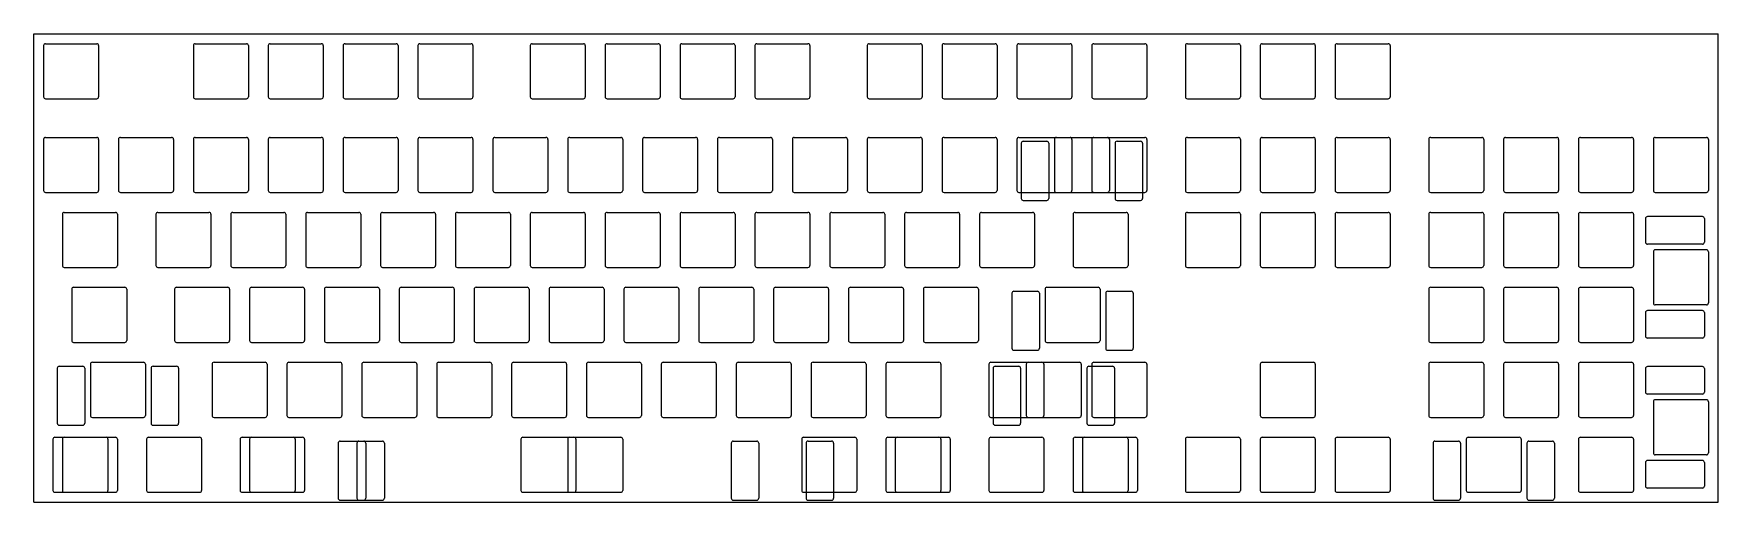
# Model space of a CAD drawing. Header units: millimetres. Extents: x 0 to 429, y -119 to 0.
import ezdxf

# ---------------------------------------------------------------- set-up
doc = ezdxf.new("R2010")
doc.units = ezdxf.units.MM

msp = doc.modelspace()

# ---------------------------------------------------------------- linework, layer by layer
at = {"linetype": 'CONTINUOUS'}
for p, q in [((0, 0), (428.625, 0)), ((0, -119.0625), (0, 0)), ((428.625, -119.0625), (428.625, 0)), ((2.525, -3.025), (2.525, -16.025)), ((3.025, -2.525), (16.025, -2.525)), ((16.525, -3.025), (16.525, -16.025)), ((40.625, -3.025), (40.625, -16.025)), ((41.125, -2.525), (54.125, -2.525)), ((54.625, -3.025), (54.625, -16.025)), ((59.675, -3.025), (59.675, -16.025)), ((60.175, -2.525), (73.175, -2.525)), ((73.675, -3.025), (73.675, -16.025)), ((78.725, -3.025), (78.725, -16.025)), ((79.225, -2.525), (92.225, -2.525)), ((92.725, -3.025), (92.725, -16.025)), ((97.775, -3.025), (97.775, -16.025)), ((98.275, -2.525), (111.275, -2.525)), ((111.775, -3.025), (111.775, -16.025)), ((126.35, -3.025), (126.35, -16.025)), ((126.85, -2.525), (139.85, -2.525)), ((140.35, -3.025), (140.35, -16.025)), ((145.4, -3.025), (145.4, -16.025)), ((145.9, -2.525), (158.9, -2.525)), ((159.4, -3.025), (159.4, -16.025)), ((164.45, -3.025), (164.45, -16.025)), ((164.95, -2.525), (177.95, -2.525)), ((178.45, -3.025), (178.45, -16.025)), ((183.5, -3.025), (183.5, -16.025)), ((184, -2.525), (197, -2.525)), ((197.5, -3.025), (197.5, -16.025)), ((212.075, -3.025), (212.075, -16.025)), ((212.575, -2.525), (225.575, -2.525)), ((226.075, -3.025), (226.075, -16.025)), ((231.125, -3.025), (231.125, -16.025)), ((231.625, -2.525), (244.625, -2.525)), ((245.125, -3.025), (245.125, -16.025)), ((250.175, -3.025), (250.175, -16.025)), ((250.675, -2.525), (263.675, -2.525)), ((264.175, -3.025), (264.175, -16.025)), ((269.225, -3.025), (269.225, -16.025)), ((269.725, -2.525), (282.725, -2.525)), ((283.225, -3.025), (283.225, -16.025)), ((293.0375, -3.025), (293.0375, -16.025)), ((293.5375, -2.525), (306.5375, -2.525)), ((307.0375, -3.025), (307.0375, -16.025)), ((312.0875, -3.025), (312.0875, -16.025)), ((312.5875, -2.525), (325.5875, -2.525)), ((326.0875, -3.025), (326.0875, -16.025)), ((331.1375, -3.025), (331.1375, -16.025)), ((331.6375, -2.525), (344.6375, -2.525)), ((345.1375, -3.025), (345.1375, -16.025)), ((3.025, -16.525), (16.025, -16.525)), ((41.125, -16.525), (54.125, -16.525)), ((60.175, -16.525), (73.175, -16.525)), ((79.225, -16.525), (92.225, -16.525)), ((98.275, -16.525), (111.275, -16.525)), ((126.85, -16.525), (139.85, -16.525)), ((145.9, -16.525), (158.9, -16.525)), ((164.95, -16.525), (177.95, -16.525)), ((184, -16.525), (197, -16.525)), ((212.575, -16.525), (225.575, -16.525)), ((231.625, -16.525), (244.625, -16.525)), ((250.675, -16.525), (263.675, -16.525)), ((269.725, -16.525), (282.725, -16.525)), ((293.5375, -16.525), (306.5375, -16.525)), ((312.5875, -16.525), (325.5875, -16.525)), ((331.6375, -16.525), (344.6375, -16.525)), ((2.525, -26.8375), (2.525, -39.8375)), ((3.025, -26.3375), (16.025, -26.3375)), ((16.525, -26.8375), (16.525, -39.8375)), ((21.575, -26.8375), (21.575, -39.8375)), ((22.075, -26.3375), (35.075, -26.3375)), ((35.575, -26.8375), (35.575, -39.8375)), ((40.625, -26.8375), (40.625, -39.8375)), ((41.125, -26.3375), (54.125, -26.3375)), ((54.625, -26.8375), (54.625, -39.8375)), ((59.675, -26.8375), (59.675, -39.8375)), ((60.175, -26.3375), (73.175, -26.3375)), ((73.675, -26.8375), (73.675, -39.8375)), ((78.725, -26.8375), (78.725, -39.8375)), ((79.225, -26.3375), (92.225, -26.3375)), ((92.725, -26.8375), (92.725, -39.8375)), ((97.775, -26.8375), (97.775, -39.8375)), ((98.275, -26.3375), (111.275, -26.3375)), ((111.775, -26.8375), (111.775, -39.8375)), ((116.825, -26.8375), (116.825, -39.8375)), ((117.325, -26.3375), (130.325, -26.3375)), ((130.825, -26.8375), (130.825, -39.8375)), ((135.875, -26.8375), (135.875, -39.8375)), ((136.375, -26.3375), (149.375, -26.3375)), ((149.875, -26.8375), (149.875, -39.8375)), ((154.925, -26.8375), (154.925, -39.8375)), ((155.425, -26.3375), (168.425, -26.3375)), ((168.925, -26.8375), (168.925, -39.8375)), ((173.975, -26.8375), (173.975, -39.8375)), ((174.475, -26.3375), (187.475, -26.3375)), ((187.975, -26.8375), (187.975, -39.8375)), ((193.025, -26.8375), (193.025, -39.8375)), ((193.525, -26.3375), (206.525, -26.3375)), ((207.025, -26.8375), (207.025, -39.8375)), ((212.075, -26.8375), (212.075, -39.8375)), ((212.575, -26.3375), (225.575, -26.3375)), ((226.075, -26.8375), (226.075, -39.8375)), ((231.125, -26.8375), (231.125, -39.8375)), ((231.625, -26.3375), (244.625, -26.3375)), ((245.125, -26.8375), (245.125, -39.8375)), ((250.175, -26.8375), (250.175, -39.8375)), ((250.675, -26.3375), (263.675, -26.3375)), ((251.262, -27.8375), (251.262, -41.8375)), ((251.762, -27.3375), (257.762, -27.3375)), ((258.262, -27.8375), (258.262, -41.8375)), ((259.7, -26.8375), (259.7, -39.8375)), ((260.2, -26.3375), (273.2, -26.3375)), ((264.175, -26.8375), (264.175, -39.8375)), ((269.225, -26.8375), (269.225, -39.8375)), ((269.725, -26.3375), (282.725, -26.3375)), ((273.7, -26.8375), (273.7, -39.8375)), ((275.138, -27.8375), (275.138, -41.8375)), ((275.638, -27.3375), (281.638, -27.3375)), ((282.138, -27.8375), (282.138, -41.8375)), ((283.225, -26.8375), (283.225, -39.8375)), ((293.0375, -26.8375), (293.0375, -39.8375)), ((293.5375, -26.3375), (306.5375, -26.3375)), ((307.0375, -26.8375), (307.0375, -39.8375)), ((312.0875, -26.8375), (312.0875, -39.8375)), ((312.5875, -26.3375), (325.5875, -26.3375)), ((326.0875, -26.8375), (326.0875, -39.8375)), ((331.1375, -26.8375), (331.1375, -39.8375)), ((331.6375, -26.3375), (344.6375, -26.3375)), ((345.1375, -26.8375), (345.1375, -39.8375)), ((354.95, -26.8375), (354.95, -39.8375)), ((355.45, -26.3375), (368.45, -26.3375)), ((368.95, -26.8375), (368.95, -39.8375)), ((374, -26.8375), (374, -39.8375)), ((374.5, -26.3375), (387.5, -26.3375)), ((388, -26.8375), (388, -39.8375)), ((393.05, -26.8375), (393.05, -39.8375)), ((393.55, -26.3375), (406.55, -26.3375)), ((407.05, -26.8375), (407.05, -39.8375)), ((412.1, -26.8375), (412.1, -39.8375)), ((412.6, -26.3375), (425.6, -26.3375)), ((426.1, -26.8375), (426.1, -39.8375)), ((3.025, -40.3375), (16.025, -40.3375)), ((22.075, -40.3375), (35.075, -40.3375)), ((41.125, -40.3375), (54.125, -40.3375)), ((60.175, -40.3375), (73.175, -40.3375)), ((79.225, -40.3375), (92.225, -40.3375)), ((98.275, -40.3375), (111.275, -40.3375)), ((117.325, -40.3375), (130.325, -40.3375)), ((136.375, -40.3375), (149.375, -40.3375)), ((155.425, -40.3375), (168.425, -40.3375)), ((174.475, -40.3375), (187.475, -40.3375)), ((193.525, -40.3375), (206.525, -40.3375)), ((212.575, -40.3375), (225.575, -40.3375)), ((231.625, -40.3375), (244.625, -40.3375)), ((250.675, -40.3375), (263.675, -40.3375)), ((251.762, -42.3375), (257.762, -42.3375)), ((260.2, -40.3375), (273.2, -40.3375)), ((269.725, -40.3375), (282.725, -40.3375)), ((275.638, -42.3375), (281.638, -42.3375)), ((293.5375, -40.3375), (306.5375, -40.3375)), ((312.5875, -40.3375), (325.5875, -40.3375)), ((331.6375, -40.3375), (344.6375, -40.3375)), ((355.45, -40.3375), (368.45, -40.3375)), ((374.5, -40.3375), (387.5, -40.3375)), ((393.55, -40.3375), (406.55, -40.3375)), ((412.6, -40.3375), (425.6, -40.3375)), ((7.2875, -45.8875), (7.2875, -58.8875)), ((7.7875, -45.3875), (20.7875, -45.3875)), ((21.2875, -45.8875), (21.2875, -58.8875)), ((31.1, -45.8875), (31.1, -58.8875)), ((31.6, -45.3875), (44.6, -45.3875)), ((45.1, -45.8875), (45.1, -58.8875)), ((50.15, -45.8875), (50.15, -58.8875)), ((50.65, -45.3875), (63.65, -45.3875)), ((64.15, -45.8875), (64.15, -58.8875)), ((69.2, -45.8875), (69.2, -58.8875)), ((69.7, -45.3875), (82.7, -45.3875)), ((83.2, -45.8875), (83.2, -58.8875)), ((88.25, -45.8875), (88.25, -58.8875)), ((88.75, -45.3875), (101.75, -45.3875)), ((102.25, -45.8875), (102.25, -58.8875)), ((107.3, -45.8875), (107.3, -58.8875)), ((107.8, -45.3875), (120.8, -45.3875)), ((121.3, -45.8875), (121.3, -58.8875)), ((126.35, -45.8875), (126.35, -58.8875)), ((126.85, -45.3875), (139.85, -45.3875)), ((140.35, -45.8875), (140.35, -58.8875)), ((145.4, -45.8875), (145.4, -58.8875)), ((145.9, -45.3875), (158.9, -45.3875)), ((159.4, -45.8875), (159.4, -58.8875)), ((164.45, -45.8875), (164.45, -58.8875)), ((164.95, -45.3875), (177.95, -45.3875)), ((178.45, -45.8875), (178.45, -58.8875)), ((183.5, -45.8875), (183.5, -58.8875)), ((184, -45.3875), (197, -45.3875)), ((197.5, -45.8875), (197.5, -58.8875)), ((202.55, -45.8875), (202.55, -58.8875)), ((203.05, -45.3875), (216.05, -45.3875)), ((216.55, -45.8875), (216.55, -58.8875)), ((221.6, -45.8875), (221.6, -58.8875)), ((222.1, -45.3875), (235.1, -45.3875)), ((235.6, -45.8875), (235.6, -58.8875)), ((240.65, -45.8875), (240.65, -58.8875)), ((241.15, -45.3875), (254.15, -45.3875)), ((254.65, -45.8875), (254.65, -58.8875)), ((264.4625, -45.8875), (264.4625, -58.8875)), ((264.9625, -45.3875), (277.9625, -45.3875)), ((278.4625, -45.8875), (278.4625, -58.8875)), ((293.0375, -45.8875), (293.0375, -58.8875)), ((293.5375, -45.3875), (306.5375, -45.3875)), ((307.0375, -45.8875), (307.0375, -58.8875)), ((312.0875, -45.8875), (312.0875, -58.8875)), ((312.5875, -45.3875), (325.5875, -45.3875)), ((326.0875, -45.8875), (326.0875, -58.8875)), ((331.1375, -45.8875), (331.1375, -58.8875)), ((331.6375, -45.3875), (344.6375, -45.3875)), ((345.1375, -45.8875), (345.1375, -58.8875)), ((354.95, -45.8875), (354.95, -58.8875)), ((355.45, -45.3875), (368.45, -45.3875)), ((368.95, -45.8875), (368.95, -58.8875)), ((374, -45.8875), (374, -58.8875)), ((374.5, -45.3875), (387.5, -45.3875)), ((388, -45.8875), (388, -58.8875)), ((393.05, -45.8875), (393.05, -58.8875)), ((393.55, -45.3875), (406.55, -45.3875)), ((407.05, -45.8875), (407.05, -58.8875)), ((410.1, -46.9745), (410.1, -52.9745)), ((424.6, -46.4745), (410.6, -46.4745)), ((425.1, -46.9745), (425.1, -52.9745)), ((424.6, -53.4745), (410.6, -53.4745)), ((412.1, -55.4125), (412.1, -68.4125)), ((425.6, -54.9125), (412.6, -54.9125)), ((426.1, -55.4125), (426.1, -68.4125)), ((7.7875, -59.3875), (20.7875, -59.3875)), ((31.6, -59.3875), (44.6, -59.3875)), ((50.65, -59.3875), (63.65, -59.3875)), ((69.7, -59.3875), (82.7, -59.3875)), ((88.75, -59.3875), (101.75, -59.3875)), ((107.8, -59.3875), (120.8, -59.3875)), ((126.85, -59.3875), (139.85, -59.3875)), ((145.9, -59.3875), (158.9, -59.3875)), ((164.95, -59.3875), (177.95, -59.3875)), ((184, -59.3875), (197, -59.3875)), ((203.05, -59.3875), (216.05, -59.3875)), ((222.1, -59.3875), (235.1, -59.3875)), ((241.15, -59.3875), (254.15, -59.3875)), ((264.9625, -59.3875), (277.9625, -59.3875)), ((293.5375, -59.3875), (306.5375, -59.3875)), ((312.5875, -59.3875), (325.5875, -59.3875)), ((331.6375, -59.3875), (344.6375, -59.3875)), ((355.45, -59.3875), (368.45, -59.3875)), ((374.5, -59.3875), (387.5, -59.3875)), ((393.55, -59.3875), (406.55, -59.3875)), ((9.66875, -64.9375), (9.66875, -77.9375)), ((10.16875, -64.4375), (23.16875, -64.4375)), ((23.66875, -64.9375), (23.66875, -77.9375)), ((35.8625, -64.9375), (35.8625, -77.9375)), ((36.3625, -64.4375), (49.3625, -64.4375)), ((49.8625, -64.9375), (49.8625, -77.9375)), ((54.9125, -64.9375), (54.9125, -77.9375)), ((55.4125, -64.4375), (68.4125, -64.4375)), ((68.9125, -64.9375), (68.9125, -77.9375)), ((73.9625, -64.9375), (73.9625, -77.9375)), ((74.4625, -64.4375), (87.4625, -64.4375)), ((87.9625, -64.9375), (87.9625, -77.9375)), ((93.0125, -64.9375), (93.0125, -77.9375)), ((93.5125, -64.4375), (106.5125, -64.4375)), ((107.0125, -64.9375), (107.0125, -77.9375)), ((112.0625, -64.9375), (112.0625, -77.9375)), ((112.5625, -64.4375), (125.5625, -64.4375)), ((126.0625, -64.9375), (126.0625, -77.9375)), ((131.1125, -64.9375), (131.1125, -77.9375)), ((131.6125, -64.4375), (144.6125, -64.4375)), ((145.1125, -64.9375), (145.1125, -77.9375)), ((150.1625, -64.9375), (150.1625, -77.9375)), ((150.6625, -64.4375), (163.6625, -64.4375)), ((164.1625, -64.9375), (164.1625, -77.9375)), ((169.2125, -64.9375), (169.2125, -77.9375)), ((169.7125, -64.4375), (182.7125, -64.4375)), ((183.2125, -64.9375), (183.2125, -77.9375)), ((188.2625, -64.9375), (188.2625, -77.9375)), ((188.7625, -64.4375), (201.7625, -64.4375)), ((202.2625, -64.9375), (202.2625, -77.9375)), ((207.3125, -64.9375), (207.3125, -77.9375)), ((207.8125, -64.4375), (220.8125, -64.4375)), ((221.3125, -64.9375), (221.3125, -77.9375)), ((226.3625, -64.9375), (226.3625, -77.9375)), ((226.8625, -64.4375), (239.8625, -64.4375)), ((240.3625, -64.9375), (240.3625, -77.9375)), ((248.88075, -65.9375), (248.88075, -79.9375)), ((249.38075, -65.4375), (255.38075, -65.4375)), ((255.88075, -65.9375), (255.88075, -79.9375)), ((257.31875, -64.9375), (257.31875, -77.9375)), ((257.81875, -64.4375), (270.81875, -64.4375)), ((271.31875, -64.9375), (271.31875, -77.9375)), ((272.75675, -65.9375), (272.75675, -79.9375)), ((273.25675, -65.4375), (279.25675, -65.4375)), ((279.75675, -65.9375), (279.75675, -79.9375)), ((354.95, -64.9375), (354.95, -77.9375)), ((355.45, -64.4375), (368.45, -64.4375)), ((368.95, -64.9375), (368.95, -77.9375)), ((374, -64.9375), (374, -77.9375)), ((374.5, -64.4375), (387.5, -64.4375)), ((388, -64.9375), (388, -77.9375)), ((393.05, -64.9375), (393.05, -77.9375)), ((393.55, -64.4375), (406.55, -64.4375)), ((407.05, -64.9375), (407.05, -77.9375)), ((410.1, -70.8505), (410.1, -76.8505)), ((424.6, -70.3505), (410.6, -70.3505)), ((425.6, -68.9125), (412.6, -68.9125)), ((425.1, -70.8505), (425.1, -76.8505)), ((10.16875, -78.4375), (23.16875, -78.4375)), ((36.3625, -78.4375), (49.3625, -78.4375)), ((55.4125, -78.4375), (68.4125, -78.4375)), ((74.4625, -78.4375), (87.4625, -78.4375)), ((93.5125, -78.4375), (106.5125, -78.4375)), ((112.5625, -78.4375), (125.5625, -78.4375)), ((131.6125, -78.4375), (144.6125, -78.4375)), ((150.6625, -78.4375), (163.6625, -78.4375)), ((169.7125, -78.4375), (182.7125, -78.4375)), ((188.7625, -78.4375), (201.7625, -78.4375)), ((207.8125, -78.4375), (220.8125, -78.4375)), ((226.8625, -78.4375), (239.8625, -78.4375)), ((249.38075, -80.4375), (255.38075, -80.4375)), ((257.81875, -78.4375), (270.81875, -78.4375)), ((273.25675, -80.4375), (279.25675, -80.4375)), ((355.45, -78.4375), (368.45, -78.4375)), ((374.5, -78.4375), (387.5, -78.4375)), ((393.55, -78.4375), (406.55, -78.4375)), ((424.6, -77.3505), (410.6, -77.3505)), ((5.99325, -84.9875), (5.99325, -98.9875)), ((6.49325, -84.4875), (12.49325, -84.4875)), ((12.99325, -84.9875), (12.99325, -98.9875)), ((14.43125, -83.9875), (14.43125, -96.9875)), ((14.93125, -83.4875), (27.93125, -83.4875)), ((28.43125, -83.9875), (28.43125, -96.9875)), ((29.86925, -84.9875), (29.86925, -98.9875)), ((30.36925, -84.4875), (36.36925, -84.4875)), ((36.86925, -84.9875), (36.86925, -98.9875)), ((45.3875, -83.9875), (45.3875, -96.9875)), ((45.8875, -83.4875), (58.8875, -83.4875)), ((59.3875, -83.9875), (59.3875, -96.9875)), ((64.4375, -83.9875), (64.4375, -96.9875)), ((64.9375, -83.4875), (77.9375, -83.4875)), ((78.4375, -83.9875), (78.4375, -96.9875)), ((83.4875, -83.9875), (83.4875, -96.9875)), ((83.9875, -83.4875), (96.9875, -83.4875)), ((97.4875, -83.9875), (97.4875, -96.9875)), ((102.5375, -83.9875), (102.5375, -96.9875)), ((103.0375, -83.4875), (116.0375, -83.4875)), ((116.5375, -83.9875), (116.5375, -96.9875)), ((121.5875, -83.9875), (121.5875, -96.9875)), ((122.0875, -83.4875), (135.0875, -83.4875)), ((135.5875, -83.9875), (135.5875, -96.9875)), ((140.6375, -83.9875), (140.6375, -96.9875)), ((141.1375, -83.4875), (154.1375, -83.4875)), ((154.6375, -83.9875), (154.6375, -96.9875)), ((159.6875, -83.9875), (159.6875, -96.9875)), ((160.1875, -83.4875), (173.1875, -83.4875)), ((173.6875, -83.9875), (173.6875, -96.9875)), ((178.7375, -83.9875), (178.7375, -96.9875)), ((179.2375, -83.4875), (192.2375, -83.4875)), ((192.7375, -83.9875), (192.7375, -96.9875)), ((197.7875, -83.9875), (197.7875, -96.9875)), ((198.2875, -83.4875), (211.2875, -83.4875)), ((211.7875, -83.9875), (211.7875, -96.9875)), ((216.8375, -83.9875), (216.8375, -96.9875)), ((217.3375, -83.4875), (230.3375, -83.4875)), ((230.8375, -83.9875), (230.8375, -96.9875)), ((243.03125, -83.9875), (243.03125, -96.9875)), ((243.53125, -83.4875), (256.53125, -83.4875)), ((244.11825, -84.9875), (244.11825, -98.9875)), ((244.61825, -84.4875), (250.61825, -84.4875)), ((251.11825, -84.9875), (251.11825, -98.9875)), ((252.55625, -83.9875), (252.55625, -96.9875)), ((253.05625, -83.4875), (266.05625, -83.4875)), ((257.03125, -83.9875), (257.03125, -96.9875)), ((266.55625, -83.9875), (266.55625, -96.9875)), ((267.99425, -84.9875), (267.99425, -98.9875)), ((268.49425, -84.4875), (274.49425, -84.4875)), ((269.225, -83.9875), (269.225, -96.9875)), ((269.725, -83.4875), (282.725, -83.4875)), ((274.99425, -84.9875), (274.99425, -98.9875)), ((283.225, -83.9875), (283.225, -96.9875)), ((312.0875, -83.9875), (312.0875, -96.9875)), ((312.5875, -83.4875), (325.5875, -83.4875)), ((326.0875, -83.9875), (326.0875, -96.9875)), ((354.95, -83.9875), (354.95, -96.9875)), ((355.45, -83.4875), (368.45, -83.4875)), ((368.95, -83.9875), (368.95, -96.9875)), ((374, -83.9875), (374, -96.9875)), ((374.5, -83.4875), (387.5, -83.4875)), ((388, -83.9875), (388, -96.9875)), ((393.05, -83.9875), (393.05, -96.9875)), ((393.55, -83.4875), (406.55, -83.4875)), ((407.05, -83.9875), (407.05, -96.9875)), ((410.1, -85.0745), (410.1, -91.0745)), ((424.6, -84.5745), (410.6, -84.5745)), ((425.1, -85.0745), (425.1, -91.0745)), ((424.6, -91.5745), (410.6, -91.5745)), ((412.1, -93.5125), (412.1, -106.5125)), ((425.6, -93.0125), (412.6, -93.0125)), ((426.1, -93.5125), (426.1, -106.5125)), ((14.93125, -97.4875), (27.93125, -97.4875)), ((45.8875, -97.4875), (58.8875, -97.4875)), ((64.9375, -97.4875), (77.9375, -97.4875)), ((83.9875, -97.4875), (96.9875, -97.4875)), ((103.0375, -97.4875), (116.0375, -97.4875)), ((122.0875, -97.4875), (135.0875, -97.4875)), ((141.1375, -97.4875), (154.1375, -97.4875)), ((160.1875, -97.4875), (173.1875, -97.4875)), ((179.2375, -97.4875), (192.2375, -97.4875)), ((198.2875, -97.4875), (211.2875, -97.4875)), ((217.3375, -97.4875), (230.3375, -97.4875)), ((243.53125, -97.4875), (256.53125, -97.4875)), ((253.05625, -97.4875), (266.05625, -97.4875)), ((269.725, -97.4875), (282.725, -97.4875)), ((312.5875, -97.4875), (325.5875, -97.4875)), ((355.45, -97.4875), (368.45, -97.4875)), ((374.5, -97.4875), (387.5, -97.4875)), ((393.55, -97.4875), (406.55, -97.4875)), ((5.40625, -102.5375), (18.40625, -102.5375)), ((6.49325, -99.4875), (12.49325, -99.4875)), ((7.7875, -102.5375), (20.7875, -102.5375)), ((29.21875, -102.5375), (42.21875, -102.5375)), ((30.36925, -99.4875), (36.36925, -99.4875)), ((53.03125, -102.5375), (66.03125, -102.5375)), ((55.4125, -102.5375), (68.4125, -102.5375)), ((124.46875, -102.5375), (137.46875, -102.5375)), ((136.375, -102.5375), (149.375, -102.5375)), ((195.90625, -102.5375), (208.90625, -102.5375)), ((217.3375, -102.5375), (230.3375, -102.5375)), ((219.71875, -102.5375), (232.71875, -102.5375)), ((243.53125, -102.5375), (256.53125, -102.5375)), ((244.61825, -99.4875), (250.61825, -99.4875)), ((264.9625, -102.5375), (277.9625, -102.5375)), ((267.34375, -102.5375), (280.34375, -102.5375)), ((268.49425, -99.4875), (274.49425, -99.4875)), ((293.5375, -102.5375), (306.5375, -102.5375)), ((312.5875, -102.5375), (325.5875, -102.5375)), ((331.6375, -102.5375), (344.6375, -102.5375)), ((364.975, -102.5375), (377.975, -102.5375)), ((393.55, -102.5375), (406.55, -102.5375)), ((4.90625, -103.0375), (4.90625, -116.0375)), ((7.2875, -103.0375), (7.2875, -116.0375)), ((18.90625, -103.0375), (18.90625, -116.0375)), ((21.2875, -103.0375), (21.2875, -116.0375)), ((28.71875, -103.0375), (28.71875, -116.0375)), ((42.71875, -103.0375), (42.71875, -116.0375)), ((52.53125, -103.0375), (52.53125, -116.0375)), ((54.9125, -103.0375), (54.9125, -116.0375)), ((66.53125, -103.0375), (66.53125, -116.0375)), ((68.9125, -103.0375), (68.9125, -116.0375)), ((77.46875, -104.0375), (77.46875, -118.0375)), ((77.96875, -103.5375), (83.96875, -103.5375)), ((82.225, -104.0375), (82.225, -118.0375)), ((82.725, -103.5375), (88.725, -103.5375)), ((84.46875, -104.0375), (84.46875, -118.0375)), ((89.225, -104.0375), (89.225, -118.0375)), ((123.96875, -103.0375), (123.96875, -116.0375)), ((135.875, -103.0375), (135.875, -116.0375)), ((137.96875, -103.0375), (137.96875, -116.0375)), ((149.875, -103.0375), (149.875, -116.0375)), ((177.46875, -104.0375), (177.46875, -118.0375)), ((177.96875, -103.5375), (183.96875, -103.5375)), ((184.46875, -104.0375), (184.46875, -118.0375)), ((195.40625, -103.0375), (195.40625, -116.0375)), ((196.525, -104.0375), (196.525, -118.0375)), ((197.025, -103.5375), (203.025, -103.5375)), ((203.525, -104.0375), (203.525, -118.0375)), ((209.40625, -103.0375), (209.40625, -116.0375)), ((216.8375, -103.0375), (216.8375, -116.0375)), ((219.21875, -103.0375), (219.21875, -116.0375)), ((230.8375, -103.0375), (230.8375, -116.0375)), ((233.21875, -103.0375), (233.21875, -116.0375)), ((243.03125, -103.0375), (243.03125, -116.0375)), ((257.03125, -103.0375), (257.03125, -116.0375)), ((264.4625, -103.0375), (264.4625, -116.0375)), ((266.84375, -103.0375), (266.84375, -116.0375)), ((278.4625, -103.0375), (278.4625, -116.0375)), ((280.84375, -103.0375), (280.84375, -116.0375)), ((293.0375, -103.0375), (293.0375, -116.0375)), ((307.0375, -103.0375), (307.0375, -116.0375)), ((312.0875, -103.0375), (312.0875, -116.0375)), ((326.0875, -103.0375), (326.0875, -116.0375)), ((331.1375, -103.0375), (331.1375, -116.0375)), ((345.1375, -103.0375), (345.1375, -116.0375)), ((356.037, -104.0375), (356.037, -118.0375)), ((356.537, -103.5375), (362.537, -103.5375)), ((363.037, -104.0375), (363.037, -118.0375)), ((364.475, -103.0375), (364.475, -116.0375)), ((378.475, -103.0375), (378.475, -116.0375)), ((379.913, -104.0375), (379.913, -118.0375)), ((380.413, -103.5375), (386.413, -103.5375)), ((386.913, -104.0375), (386.913, -118.0375)), ((393.05, -103.0375), (393.05, -116.0375)), ((407.05, -103.0375), (407.05, -116.0375)), ((425.6, -107.0125), (412.6, -107.0125)), ((410.1, -108.9505), (410.1, -114.9505)), ((424.6, -108.4505), (410.6, -108.4505)), ((425.1, -108.9505), (425.1, -114.9505)), ((424.6, -115.4505), (410.6, -115.4505)), ((0, -119.0625), (428.625, -119.0625)), ((5.40625, -116.5375), (18.40625, -116.5375)), ((7.7875, -116.5375), (20.7875, -116.5375)), ((29.21875, -116.5375), (42.21875, -116.5375)), ((53.03125, -116.5375), (66.03125, -116.5375)), ((55.4125, -116.5375), (68.4125, -116.5375)), ((77.96875, -118.5375), (83.96875, -118.5375)), ((82.725, -118.5375), (88.725, -118.5375)), ((124.46875, -116.5375), (137.46875, -116.5375)), ((136.375, -116.5375), (149.375, -116.5375)), ((177.96875, -118.5375), (183.96875, -118.5375)), ((195.90625, -116.5375), (208.90625, -116.5375)), ((197.025, -118.5375), (203.025, -118.5375)), ((217.3375, -116.5375), (230.3375, -116.5375)), ((219.71875, -116.5375), (232.71875, -116.5375)), ((243.53125, -116.5375), (256.53125, -116.5375)), ((264.9625, -116.5375), (277.9625, -116.5375)), ((267.34375, -116.5375), (280.34375, -116.5375)), ((293.5375, -116.5375), (306.5375, -116.5375)), ((312.5875, -116.5375), (325.5875, -116.5375)), ((331.6375, -116.5375), (344.6375, -116.5375)), ((356.537, -118.5375), (362.537, -118.5375)), ((364.975, -116.5375), (377.975, -116.5375)), ((380.413, -118.5375), (386.413, -118.5375)), ((393.55, -116.5375), (406.55, -116.5375))]:
    msp.add_line(p, q, dxfattribs=at)
for centre, start, end in [((3.025, -3.025), 90, 180), ((16.025, -3.025), 0, 90), ((41.125, -3.025), 90, 180), ((54.125, -3.025), 0, 90), ((60.175, -3.025), 90, 180), ((73.175, -3.025), 0, 90), ((79.225, -3.025), 90, 180), ((92.225, -3.025), 0, 90), ((98.275, -3.025), 90, 180), ((111.275, -3.025), 0, 90), ((126.85, -3.025), 90, 180), ((139.85, -3.025), 0, 90), ((145.9, -3.025), 90, 180), ((158.9, -3.025), 0, 90), ((164.95, -3.025), 90, 180), ((177.95, -3.025), 0, 90), ((184, -3.025), 90, 180), ((197, -3.025), 0, 90), ((212.575, -3.025), 90, 180), ((225.575, -3.025), 0, 90), ((231.625, -3.025), 90, 180), ((244.625, -3.025), 0, 90), ((250.675, -3.025), 90, 180), ((263.675, -3.025), 0, 90), ((269.725, -3.025), 90, 180), ((282.725, -3.025), 0, 90), ((293.5375, -3.025), 90, 180), ((306.5375, -3.025), 0, 90), ((312.5875, -3.025), 90, 180), ((325.5875, -3.025), 0, 90), ((331.6375, -3.025), 90, 180), ((344.6375, -3.025), 0, 90), ((3.025, -16.025), 180, 270), ((16.025, -16.025), 270, 0), ((41.125, -16.025), 180, 270), ((54.125, -16.025), 270, 0), ((60.175, -16.025), 180, 270), ((73.175, -16.025), 270, 0), ((79.225, -16.025), 180, 270), ((92.225, -16.025), 270, 0), ((98.275, -16.025), 180, 270), ((111.275, -16.025), 270, 0), ((126.85, -16.025), 180, 270), ((139.85, -16.025), 270, 0), ((145.9, -16.025), 180, 270), ((158.9, -16.025), 270, 0), ((164.95, -16.025), 180, 270), ((177.95, -16.025), 270, 0), ((184, -16.025), 180, 270), ((197, -16.025), 270, 0), ((212.575, -16.025), 180, 270), ((225.575, -16.025), 270, 0), ((231.625, -16.025), 180, 270), ((244.625, -16.025), 270, 0), ((250.675, -16.025), 180, 270), ((263.675, -16.025), 270, 0), ((269.725, -16.025), 180, 270), ((282.725, -16.025), 270, 0), ((293.5375, -16.025), 180, 270), ((306.5375, -16.025), 270, 0), ((312.5875, -16.025), 180, 270), ((325.5875, -16.025), 270, 0), ((331.6375, -16.025), 180, 270), ((344.6375, -16.025), 270, 0), ((3.025, -26.8375), 90, 180), ((16.025, -26.8375), 0, 90), ((22.075, -26.8375), 90, 180), ((35.075, -26.8375), 0, 90), ((41.125, -26.8375), 90, 180), ((54.125, -26.8375), 0, 90), ((60.175, -26.8375), 90, 180), ((73.175, -26.8375), 0, 90), ((79.225, -26.8375), 90, 180), ((92.225, -26.8375), 0, 90), ((98.275, -26.8375), 90, 180), ((111.275, -26.8375), 0, 90), ((117.325, -26.8375), 90, 180), ((130.325, -26.8375), 0, 90), ((136.375, -26.8375), 90, 180), ((149.375, -26.8375), 0, 90), ((155.425, -26.8375), 90, 180), ((168.425, -26.8375), 0, 90), ((174.475, -26.8375), 90, 180), ((187.475, -26.8375), 0, 90), ((193.525, -26.8375), 90, 180), ((206.525, -26.8375), 0, 90), ((212.575, -26.8375), 90, 180), ((225.575, -26.8375), 0, 90), ((231.625, -26.8375), 90, 180), ((244.625, -26.8375), 0, 90), ((250.675, -26.8375), 90, 180), ((251.762, -27.8375), 90, 180), ((257.762, -27.8375), 0, 90), ((260.2, -26.8375), 90, 180), ((263.675, -26.8375), 0, 90), ((269.725, -26.8375), 90, 180), ((273.2, -26.8375), 0, 90), ((275.638, -27.8375), 90, 180), ((281.638, -27.8375), 0, 90), ((282.725, -26.8375), 0, 90), ((293.5375, -26.8375), 90, 180), ((306.5375, -26.8375), 0, 90), ((312.5875, -26.8375), 90, 180), ((325.5875, -26.8375), 0, 90), ((331.6375, -26.8375), 90, 180), ((344.6375, -26.8375), 0, 90), ((355.45, -26.8375), 90, 180), ((368.45, -26.8375), 0, 90), ((374.5, -26.8375), 90, 180), ((387.5, -26.8375), 0, 90), ((393.55, -26.8375), 90, 180), ((406.55, -26.8375), 0, 90), ((412.6, -26.8375), 90, 180), ((425.6, -26.8375), 0, 90), ((3.025, -39.8375), 180, 270), ((16.025, -39.8375), 270, 0), ((22.075, -39.8375), 180, 270), ((35.075, -39.8375), 270, 0), ((41.125, -39.8375), 180, 270), ((54.125, -39.8375), 270, 0), ((60.175, -39.8375), 180, 270), ((73.175, -39.8375), 270, 0), ((79.225, -39.8375), 180, 270), ((92.225, -39.8375), 270, 0), ((98.275, -39.8375), 180, 270), ((111.275, -39.8375), 270, 0), ((117.325, -39.8375), 180, 270), ((130.325, -39.8375), 270, 0), ((136.375, -39.8375), 180, 270), ((149.375, -39.8375), 270, 0), ((155.425, -39.8375), 180, 270), ((168.425, -39.8375), 270, 0), ((174.475, -39.8375), 180, 270), ((187.475, -39.8375), 270, 0), ((193.525, -39.8375), 180, 270), ((206.525, -39.8375), 270, 0), ((212.575, -39.8375), 180, 270), ((225.575, -39.8375), 270, 0), ((231.625, -39.8375), 180, 270), ((244.625, -39.8375), 270, 0), ((250.675, -39.8375), 180, 270), ((251.762, -41.8375), 180, 270), ((257.762, -41.8375), 270, 0), ((260.2, -39.8375), 180, 270), ((263.675, -39.8375), 270, 0), ((269.725, -39.8375), 180, 270), ((273.2, -39.8375), 270, 0), ((275.638, -41.8375), 180, 270), ((281.638, -41.8375), 270, 0), ((282.725, -39.8375), 270, 0), ((293.5375, -39.8375), 180, 270), ((306.5375, -39.8375), 270, 0), ((312.5875, -39.8375), 180, 270), ((325.5875, -39.8375), 270, 0), ((331.6375, -39.8375), 180, 270), ((344.6375, -39.8375), 270, 0), ((355.45, -39.8375), 180, 270), ((368.45, -39.8375), 270, 0), ((374.5, -39.8375), 180, 270), ((387.5, -39.8375), 270, 0), ((393.55, -39.8375), 180, 270), ((406.55, -39.8375), 270, 0), ((412.6, -39.8375), 180, 270), ((425.6, -39.8375), 270, 0), ((7.7875, -45.8875), 90, 180), ((20.7875, -45.8875), 0, 90), ((31.6, -45.8875), 90, 180), ((44.6, -45.8875), 0, 90), ((50.65, -45.8875), 90, 180), ((63.65, -45.8875), 0, 90), ((69.7, -45.8875), 90, 180), ((82.7, -45.8875), 0, 90), ((88.75, -45.8875), 90, 180), ((101.75, -45.8875), 0, 90), ((107.8, -45.8875), 90, 180), ((120.8, -45.8875), 0, 90), ((126.85, -45.8875), 90, 180), ((139.85, -45.8875), 0, 90), ((145.9, -45.8875), 90, 180), ((158.9, -45.8875), 0, 90), ((164.95, -45.8875), 90, 180), ((177.95, -45.8875), 0, 90), ((184, -45.8875), 90, 180), ((197, -45.8875), 0, 90), ((203.05, -45.8875), 90, 180), ((216.05, -45.8875), 0, 90), ((222.1, -45.8875), 90, 180), ((235.1, -45.8875), 0, 90), ((241.15, -45.8875), 90, 180), ((254.15, -45.8875), 0, 90), ((264.9625, -45.8875), 90, 180), ((277.9625, -45.8875), 0, 90), ((293.5375, -45.8875), 90, 180), ((306.5375, -45.8875), 0, 90), ((312.5875, -45.8875), 90, 180), ((325.5875, -45.8875), 0, 90), ((331.6375, -45.8875), 90, 180), ((344.6375, -45.8875), 0, 90), ((355.45, -45.8875), 90, 180), ((368.45, -45.8875), 0, 90), ((374.5, -45.8875), 90, 180), ((387.5, -45.8875), 0, 90), ((393.55, -45.8875), 90, 180), ((406.55, -45.8875), 0, 90), ((410.6, -46.9745), 90, 180), ((424.6, -46.9745), 0, 90), ((410.6, -52.9745), 180, 270), ((412.6, -55.4125), 90, 180), ((424.6, -52.9745), 270, 0), ((425.6, -55.4125), 0, 90), ((7.7875, -58.8875), 180, 270), ((20.7875, -58.8875), 270, 0), ((31.6, -58.8875), 180, 270), ((44.6, -58.8875), 270, 0), ((50.65, -58.8875), 180, 270), ((63.65, -58.8875), 270, 0), ((69.7, -58.8875), 180, 270), ((82.7, -58.8875), 270, 0), ((88.75, -58.8875), 180, 270), ((101.75, -58.8875), 270, 0), ((107.8, -58.8875), 180, 270), ((120.8, -58.8875), 270, 0), ((126.85, -58.8875), 180, 270), ((139.85, -58.8875), 270, 0), ((145.9, -58.8875), 180, 270), ((158.9, -58.8875), 270, 0), ((164.95, -58.8875), 180, 270), ((177.95, -58.8875), 270, 0), ((184, -58.8875), 180, 270), ((197, -58.8875), 270, 0), ((203.05, -58.8875), 180, 270), ((216.05, -58.8875), 270, 0), ((222.1, -58.8875), 180, 270), ((235.1, -58.8875), 270, 0), ((241.15, -58.8875), 180, 270), ((254.15, -58.8875), 270, 0), ((264.9625, -58.8875), 180, 270), ((277.9625, -58.8875), 270, 0), ((293.5375, -58.8875), 180, 270), ((306.5375, -58.8875), 270, 0), ((312.5875, -58.8875), 180, 270), ((325.5875, -58.8875), 270, 0), ((331.6375, -58.8875), 180, 270), ((344.6375, -58.8875), 270, 0), ((355.45, -58.8875), 180, 270), ((368.45, -58.8875), 270, 0), ((374.5, -58.8875), 180, 270), ((387.5, -58.8875), 270, 0), ((393.55, -58.8875), 180, 270), ((406.55, -58.8875), 270, 0), ((10.16875, -64.9375), 90, 180), ((23.16875, -64.9375), 0, 90), ((36.3625, -64.9375), 90, 180), ((49.3625, -64.9375), 0, 90), ((55.4125, -64.9375), 90, 180), ((68.4125, -64.9375), 0, 90), ((74.4625, -64.9375), 90, 180), ((87.4625, -64.9375), 0, 90), ((93.5125, -64.9375), 90, 180), ((106.5125, -64.9375), 0, 90), ((112.5625, -64.9375), 90, 180), ((125.5625, -64.9375), 0, 90), ((131.6125, -64.9375), 90, 180), ((144.6125, -64.9375), 0, 90), ((150.6625, -64.9375), 90, 180), ((163.6625, -64.9375), 0, 90), ((169.7125, -64.9375), 90, 180), ((182.7125, -64.9375), 0, 90), ((188.7625, -64.9375), 90, 180), ((201.7625, -64.9375), 0, 90), ((207.8125, -64.9375), 90, 180), ((220.8125, -64.9375), 0, 90), ((226.8625, -64.9375), 90, 180), ((239.8625, -64.9375), 0, 90), ((249.38075, -65.9375), 90, 180), ((255.38075, -65.9375), 0, 90), ((257.81875, -64.9375), 90, 180), ((270.81875, -64.9375), 0, 90), ((273.25675, -65.9375), 90, 180), ((279.25675, -65.9375), 0, 90), ((355.45, -64.9375), 90, 180), ((368.45, -64.9375), 0, 90), ((374.5, -64.9375), 90, 180), ((387.5, -64.9375), 0, 90), ((393.55, -64.9375), 90, 180), ((406.55, -64.9375), 0, 90), ((412.6, -68.4125), 180, 270), ((425.6, -68.4125), 270, 0), ((410.6, -70.8505), 90, 180), ((424.6, -70.8505), 0, 90), ((410.6, -76.8505), 180, 270), ((424.6, -76.8505), 270, 0), ((10.16875, -77.9375), 180, 270), ((23.16875, -77.9375), 270, 0), ((36.3625, -77.9375), 180, 270), ((49.3625, -77.9375), 270, 0), ((55.4125, -77.9375), 180, 270), ((68.4125, -77.9375), 270, 0), ((74.4625, -77.9375), 180, 270), ((87.4625, -77.9375), 270, 0), ((93.5125, -77.9375), 180, 270), ((106.5125, -77.9375), 270, 0), ((112.5625, -77.9375), 180, 270), ((125.5625, -77.9375), 270, 0), ((131.6125, -77.9375), 180, 270), ((144.6125, -77.9375), 270, 0), ((150.6625, -77.9375), 180, 270), ((163.6625, -77.9375), 270, 0), ((169.7125, -77.9375), 180, 270), ((182.7125, -77.9375), 270, 0), ((188.7625, -77.9375), 180, 270), ((201.7625, -77.9375), 270, 0), ((207.8125, -77.9375), 180, 270), ((220.8125, -77.9375), 270, 0), ((226.8625, -77.9375), 180, 270), ((239.8625, -77.9375), 270, 0), ((249.38075, -79.9375), 180, 270), ((255.38075, -79.9375), 270, 0), ((257.81875, -77.9375), 180, 270), ((270.81875, -77.9375), 270, 0), ((273.25675, -79.9375), 180, 270), ((279.25675, -79.9375), 270, 0), ((355.45, -77.9375), 180, 270), ((368.45, -77.9375), 270, 0), ((374.5, -77.9375), 180, 270), ((387.5, -77.9375), 270, 0), ((393.55, -77.9375), 180, 270), ((406.55, -77.9375), 270, 0), ((6.49325, -84.9875), 90, 180), ((12.49325, -84.9875), 0, 90), ((14.93125, -83.9875), 90, 180), ((27.93125, -83.9875), 0, 90), ((30.36925, -84.9875), 90, 180), ((36.36925, -84.9875), 0, 90), ((45.8875, -83.9875), 90, 180), ((58.8875, -83.9875), 0, 90), ((64.9375, -83.9875), 90, 180), ((77.9375, -83.9875), 0, 90), ((83.9875, -83.9875), 90, 180), ((96.9875, -83.9875), 0, 90), ((103.0375, -83.9875), 90, 180), ((116.0375, -83.9875), 0, 90), ((122.0875, -83.9875), 90, 180), ((135.0875, -83.9875), 0, 90), ((141.1375, -83.9875), 90, 180), ((154.1375, -83.9875), 0, 90), ((160.1875, -83.9875), 90, 180), ((173.1875, -83.9875), 0, 90), ((179.2375, -83.9875), 90, 180), ((192.2375, -83.9875), 0, 90), ((198.2875, -83.9875), 90, 180), ((211.2875, -83.9875), 0, 90), ((217.3375, -83.9875), 90, 180), ((230.3375, -83.9875), 0, 90), ((243.53125, -83.9875), 90, 180), ((244.61825, -84.9875), 90, 180), ((250.61825, -84.9875), 0, 90), ((253.05625, -83.9875), 90, 180), ((256.53125, -83.9875), 0, 90), ((266.05625, -83.9875), 0, 90), ((268.49425, -84.9875), 90, 180), ((269.725, -83.9875), 90, 180), ((274.49425, -84.9875), 0, 90), ((282.725, -83.9875), 0, 90), ((312.5875, -83.9875), 90, 180), ((325.5875, -83.9875), 0, 90), ((355.45, -83.9875), 90, 180), ((368.45, -83.9875), 0, 90), ((374.5, -83.9875), 90, 180), ((387.5, -83.9875), 0, 90), ((393.55, -83.9875), 90, 180), ((406.55, -83.9875), 0, 90), ((410.6, -85.0745), 90, 180), ((424.6, -85.0745), 0, 90), ((410.6, -91.0745), 180, 270), ((412.6, -93.5125), 90, 180), ((424.6, -91.0745), 270, 0), ((425.6, -93.5125), 0, 90), ((14.93125, -96.9875), 180, 270), ((27.93125, -96.9875), 270, 0), ((45.8875, -96.9875), 180, 270), ((58.8875, -96.9875), 270, 0), ((64.9375, -96.9875), 180, 270), ((77.9375, -96.9875), 270, 0), ((83.9875, -96.9875), 180, 270), ((96.9875, -96.9875), 270, 0), ((103.0375, -96.9875), 180, 270), ((116.0375, -96.9875), 270, 0), ((122.0875, -96.9875), 180, 270), ((135.0875, -96.9875), 270, 0), ((141.1375, -96.9875), 180, 270), ((154.1375, -96.9875), 270, 0), ((160.1875, -96.9875), 180, 270), ((173.1875, -96.9875), 270, 0), ((179.2375, -96.9875), 180, 270), ((192.2375, -96.9875), 270, 0), ((198.2875, -96.9875), 180, 270), ((211.2875, -96.9875), 270, 0), ((217.3375, -96.9875), 180, 270), ((230.3375, -96.9875), 270, 0), ((243.53125, -96.9875), 180, 270), ((253.05625, -96.9875), 180, 270), ((256.53125, -96.9875), 270, 0), ((266.05625, -96.9875), 270, 0), ((269.725, -96.9875), 180, 270), ((282.725, -96.9875), 270, 0), ((312.5875, -96.9875), 180, 270), ((325.5875, -96.9875), 270, 0), ((355.45, -96.9875), 180, 270), ((368.45, -96.9875), 270, 0), ((374.5, -96.9875), 180, 270), ((387.5, -96.9875), 270, 0), ((393.55, -96.9875), 180, 270), ((406.55, -96.9875), 270, 0), ((5.40625, -103.0375), 90, 180), ((6.49325, -98.9875), 180, 270), ((7.7875, -103.0375), 90, 180), ((12.49325, -98.9875), 270, 0), ((18.40625, -103.0375), 0, 90), ((20.7875, -103.0375), 0, 90), ((29.21875, -103.0375), 90, 180), ((30.36925, -98.9875), 180, 270), ((36.36925, -98.9875), 270, 0), ((42.21875, -103.0375), 0, 90), ((53.03125, -103.0375), 90, 180), ((55.4125, -103.0375), 90, 180), ((66.03125, -103.0375), 0, 90), ((68.4125, -103.0375), 0, 90), ((124.46875, -103.0375), 90, 180), ((136.375, -103.0375), 90, 180), ((137.46875, -103.0375), 0, 90), ((149.375, -103.0375), 0, 90), ((195.90625, -103.0375), 90, 180), ((208.90625, -103.0375), 0, 90), ((217.3375, -103.0375), 90, 180), ((219.71875, -103.0375), 90, 180), ((230.3375, -103.0375), 0, 90), ((232.71875, -103.0375), 0, 90), ((243.53125, -103.0375), 90, 180), ((244.61825, -98.9875), 180, 270), ((250.61825, -98.9875), 270, 0), ((256.53125, -103.0375), 0, 90), ((264.9625, -103.0375), 90, 180), ((267.34375, -103.0375), 90, 180), ((268.49425, -98.9875), 180, 270), ((274.49425, -98.9875), 270, 0), ((277.9625, -103.0375), 0, 90), ((280.34375, -103.0375), 0, 90), ((293.5375, -103.0375), 90, 180), ((306.5375, -103.0375), 0, 90), ((312.5875, -103.0375), 90, 180), ((325.5875, -103.0375), 0, 90), ((331.6375, -103.0375), 90, 180), ((344.6375, -103.0375), 0, 90), ((364.975, -103.0375), 90, 180), ((377.975, -103.0375), 0, 90), ((393.55, -103.0375), 90, 180), ((406.55, -103.0375), 0, 90), ((77.96875, -104.0375), 90, 180), ((82.725, -104.0375), 90, 180), ((83.96875, -104.0375), 0, 90), ((88.725, -104.0375), 0, 90), ((177.96875, -104.0375), 90, 180), ((183.96875, -104.0375), 0, 90), ((197.025, -104.0375), 90, 180), ((203.025, -104.0375), 0, 90), ((356.537, -104.0375), 90, 180), ((362.537, -104.0375), 0, 90), ((380.413, -104.0375), 90, 180), ((386.413, -104.0375), 0, 90), ((412.6, -106.5125), 180, 270), ((425.6, -106.5125), 270, 0), ((410.6, -108.9505), 90, 180), ((424.6, -108.9505), 0, 90), ((410.6, -114.9505), 180, 270), ((424.6, -114.9505), 270, 0), ((5.40625, -116.0375), 180, 270), ((7.7875, -116.0375), 180, 270), ((18.40625, -116.0375), 270, 0), ((20.7875, -116.0375), 270, 0), ((29.21875, -116.0375), 180, 270), ((42.21875, -116.0375), 270, 0), ((53.03125, -116.0375), 180, 270), ((55.4125, -116.0375), 180, 270), ((66.03125, -116.0375), 270, 0), ((68.4125, -116.0375), 270, 0), ((77.96875, -118.0375), 180, 270), ((82.725, -118.0375), 180, 270), ((83.96875, -118.0375), 270, 0), ((88.725, -118.0375), 270, 0), ((124.46875, -116.0375), 180, 270), ((136.375, -116.0375), 180, 270), ((137.46875, -116.0375), 270, 0), ((149.375, -116.0375), 270, 0), ((177.96875, -118.0375), 180, 270), ((183.96875, -118.0375), 270, 0), ((195.90625, -116.0375), 180, 270), ((197.025, -118.0375), 180, 270), ((203.025, -118.0375), 270, 0), ((208.90625, -116.0375), 270, 0), ((217.3375, -116.0375), 180, 270), ((219.71875, -116.0375), 180, 270), ((230.3375, -116.0375), 270, 0), ((232.71875, -116.0375), 270, 0), ((243.53125, -116.0375), 180, 270), ((256.53125, -116.0375), 270, 0), ((264.9625, -116.0375), 180, 270), ((267.34375, -116.0375), 180, 270), ((277.9625, -116.0375), 270, 0), ((280.34375, -116.0375), 270, 0), ((293.5375, -116.0375), 180, 270), ((306.5375, -116.0375), 270, 0), ((312.5875, -116.0375), 180, 270), ((325.5875, -116.0375), 270, 0), ((331.6375, -116.0375), 180, 270), ((344.6375, -116.0375), 270, 0), ((356.537, -118.0375), 180, 270), ((362.537, -118.0375), 270, 0), ((364.975, -116.0375), 180, 270), ((377.975, -116.0375), 270, 0), ((380.413, -118.0375), 180, 270), ((386.413, -118.0375), 270, 0), ((393.55, -116.0375), 180, 270), ((406.55, -116.0375), 270, 0)]:
    msp.add_arc(centre, 0.5, start, end, dxfattribs=at)

doc.saveas('drawing.dxf')
